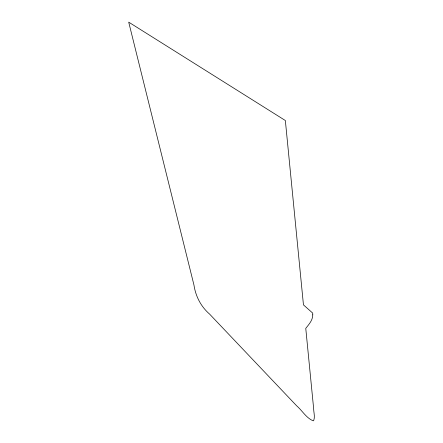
<?xml version="1.0" encoding="UTF-8"?>
<svg xmlns="http://www.w3.org/2000/svg" width="443" height="443" viewBox="0 0 443 443"><rect width="100%" height="100%" fill="white"/><g stroke="black" fill="none" stroke-linecap="round" stroke-linejoin="round"><path stroke-width="0.66" d="M312.775 314.857C312.769 320.234 308.909 324.403 305.764 328.357L313.616 408.335C313.666 412.344 315.161 416.686 313.71 420.545L313.279 420.839C306.346 418.181 302.22 410.561 296.666 405.821L209.622 314.12C200.923 306.622 195.64 296.301 193.951 285.004L128.703 22.15L285.353 120.524L303.455 304.873L312.714 313.112L312.775 314.857"/></g></svg>
